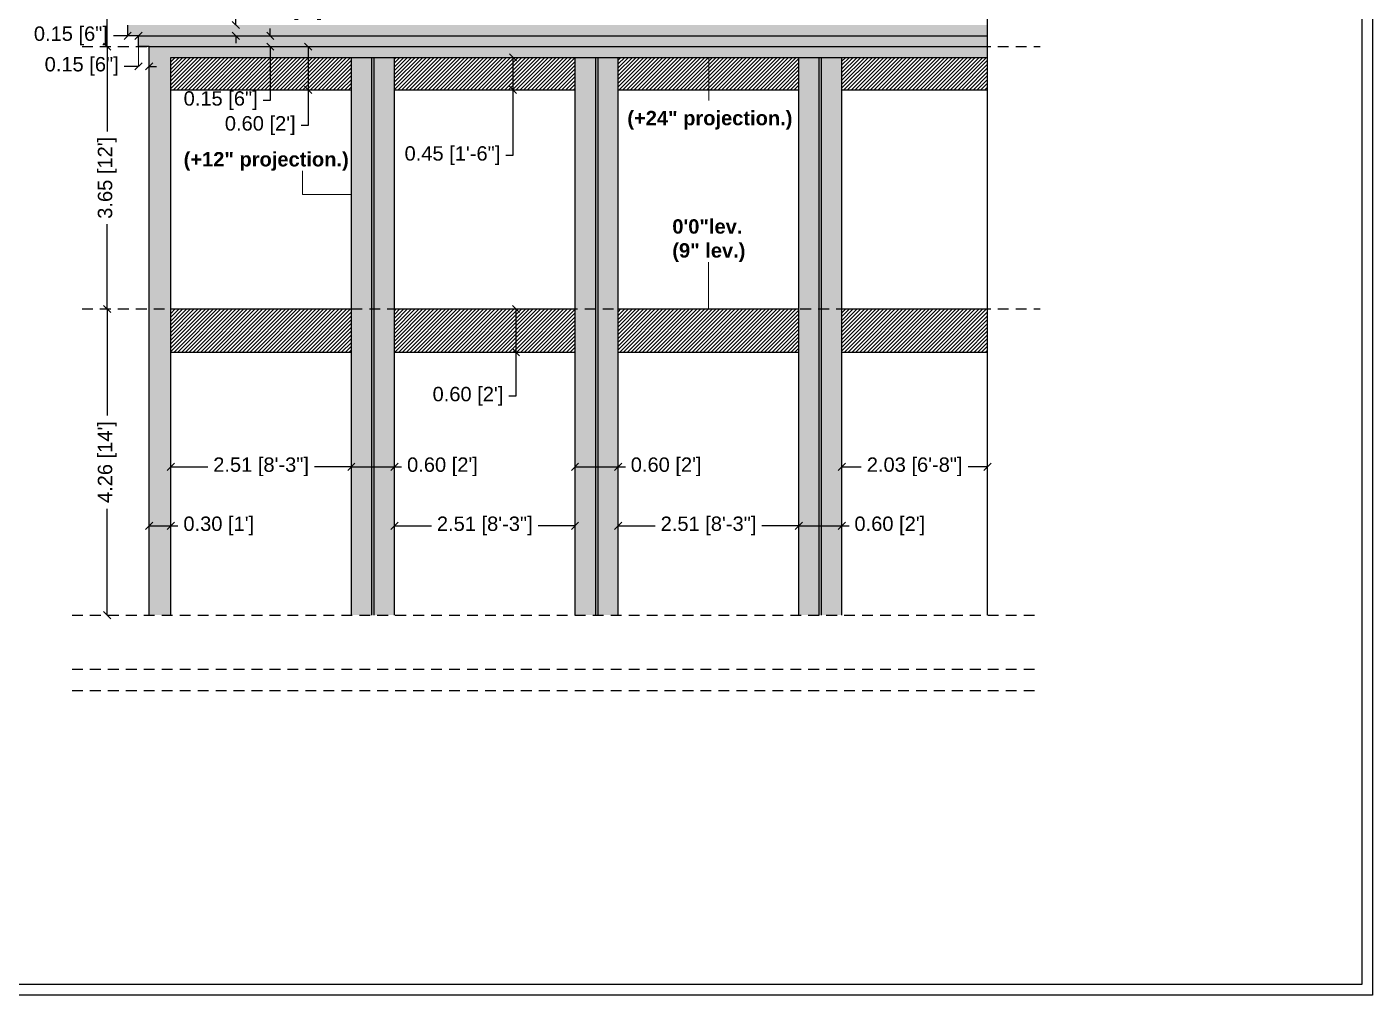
# Model space of a CAD drawing. Header units: metres. Extents: x 0 to 8495, y 0 to 3455.
# Drawn here: x 8342.72 to 8361.38, y 75.72 to 89.19 of the extents above; entities that cross this region are included whole.
import ezdxf

# ---------------------------------------------------------------- set-up
doc = ezdxf.new("R2010")
doc.units = ezdxf.units.M
doc.header["$MEASUREMENT"] = 0
doc.linetypes.add('DASHED', pattern=[0.75, 0.5, -0.25])
doc.layers.get('0').update_dxf_attribs({"lineweight": 18})
doc.layers.add('Columns', color=12, linetype='Continuous', lineweight=25)
doc.styles.add('Annotative', font='arial.ttf')
doc.dimstyles.get("Standard").update_dxf_attribs({"dimtxt": 0.2, "dimasz": 0.1, "dimexe": 0.08, "dimexo": 0.1125, "dimgap": 0.09, "dimtad": 0, "dimtoh": 1, "dimzin": 0, "dimdsep": 46, "dimtxsty": 'Annotative', "dimblk": 'OBLIQUE', "dimcen": 0.09, "dimse1": 1, "dimse2": 1, "dimclrt": 256, "dimadec": 0, "dimazin": 0, "dimtfac": 1, "dimtofl": 0, "dimtmove": 0, "dimatfit": 3, "dimldrblk": 'OBLIQUE', "dimfxl": 1, "dimtolj": 1, "dimtzin": 0, "dimarcsym": 0})

# ---------------------------------------------------------------- blocks, each defined once
blk = doc.blocks.new('_Oblique')
at = {"color": 0, "linetype": 'ByBlock', "lineweight": -2}
blk.add_line((-0.5, -0.5), (0.5, 0.5), dxfattribs=at)
blk = doc.blocks.new('*D384')
at = {"color": 0, "lineweight": -2, "transparency": 16777216}
for p, q in [((8344.426, 82.25), (8344.726, 82.25)), ((8344.726, 82.25), (8344.826, 82.25))]:
    blk.add_line(p, q, dxfattribs=at)
at = {"layer": 'Defpoints', "color": 0, "transparency": 16777216}
for p in [(8344.726, 82.25), (8344.426, 81.008), (8344.726, 81.008)]:
    blk.add_point(p, dxfattribs=at)
at = {"color": 0, "lineweight": -2, "transparency": 16777216, "xscale": 0.1, "yscale": 0.1, "zscale": 0.1, "rotation": 180}
blk.add_blockref('_Oblique', (8344.426, 82.25), dxfattribs=at)
at = {"color": 0, "lineweight": -2, "transparency": 16777216, "xscale": 0.1, "yscale": 0.1, "zscale": 0.1}
blk.add_blockref('_Oblique', (8344.726, 82.25), dxfattribs=at)
at = {"transparency": 16777216, "insert": (8345.394, 82.25), "char_height": 0.2, "attachment_point": 5, "style": 'Annotative'}
blk.add_mtext("\\A1;0.30 [1']", dxfattribs=at)
blk = doc.blocks.new('*D385')
at = {"color": 0, "lineweight": -2, "transparency": 16777216}
for p, q in [((8344.726, 83.072), (8345.24, 83.072)), ((8347.24, 83.072), (8346.727, 83.072))]:
    blk.add_line(p, q, dxfattribs=at)
at = {"layer": 'Defpoints', "color": 0, "transparency": 16777216}
for p in [(8347.24, 83.072), (8344.726, 81.008), (8347.24, 81.008)]:
    blk.add_point(p, dxfattribs=at)
at = {"color": 0, "lineweight": -2, "transparency": 16777216, "xscale": 0.1, "yscale": 0.1, "zscale": 0.1, "rotation": 180}
blk.add_blockref('_Oblique', (8344.726, 83.072), dxfattribs=at)
at = {"color": 0, "lineweight": -2, "transparency": 16777216, "xscale": 0.1, "yscale": 0.1, "zscale": 0.1}
blk.add_blockref('_Oblique', (8347.24, 83.072), dxfattribs=at)
at = {"transparency": 16777216, "insert": (8345.983, 83.072), "char_height": 0.2, "attachment_point": 5, "style": 'Annotative'}
blk.add_mtext('\\A1;2.51 [8\'-3"]', dxfattribs=at)
blk = doc.blocks.new('*D386')
at = {"color": 0, "lineweight": -2, "transparency": 16777216}
for p, q in [((8347.24, 83.072), (8347.84, 83.072)), ((8347.84, 83.072), (8347.94, 83.072))]:
    blk.add_line(p, q, dxfattribs=at)
at = {"layer": 'Defpoints', "color": 0, "transparency": 16777216}
for p in [(8347.84, 83.072), (8347.24, 81.008), (8347.84, 81.008)]:
    blk.add_point(p, dxfattribs=at)
at = {"color": 0, "lineweight": -2, "transparency": 16777216, "xscale": 0.1, "yscale": 0.1, "zscale": 0.1, "rotation": 180}
blk.add_blockref('_Oblique', (8347.24, 83.072), dxfattribs=at)
at = {"color": 0, "lineweight": -2, "transparency": 16777216, "xscale": 0.1, "yscale": 0.1, "zscale": 0.1}
blk.add_blockref('_Oblique', (8347.84, 83.072), dxfattribs=at)
at = {"transparency": 16777216, "insert": (8348.508, 83.072), "char_height": 0.2, "attachment_point": 5, "style": 'Annotative'}
blk.add_mtext("\\A1;0.60 [2']", dxfattribs=at)
blk = doc.blocks.new('*D387')
at = {"color": 0, "lineweight": -2, "transparency": 16777216}
for p, q in [((8347.84, 82.25), (8348.354, 82.25)), ((8350.354, 82.25), (8349.841, 82.25))]:
    blk.add_line(p, q, dxfattribs=at)
at = {"layer": 'Defpoints', "color": 0, "transparency": 16777216}
for p in [(8350.354, 82.25), (8347.84, 81.008), (8350.354, 81.008)]:
    blk.add_point(p, dxfattribs=at)
at = {"color": 0, "lineweight": -2, "transparency": 16777216, "xscale": 0.1, "yscale": 0.1, "zscale": 0.1, "rotation": 180}
blk.add_blockref('_Oblique', (8347.84, 82.25), dxfattribs=at)
at = {"color": 0, "lineweight": -2, "transparency": 16777216, "xscale": 0.1, "yscale": 0.1, "zscale": 0.1}
blk.add_blockref('_Oblique', (8350.354, 82.25), dxfattribs=at)
at = {"transparency": 16777216, "insert": (8349.097, 82.25), "char_height": 0.2, "attachment_point": 5, "style": 'Annotative'}
blk.add_mtext('\\A1;2.51 [8\'-3"]', dxfattribs=at)
blk = doc.blocks.new('*D388')
at = {"color": 0, "lineweight": -2, "transparency": 16777216}
for p, q in [((8350.354, 83.072), (8350.954, 83.072)), ((8350.954, 83.072), (8351.054, 83.072))]:
    blk.add_line(p, q, dxfattribs=at)
at = {"layer": 'Defpoints', "color": 0, "transparency": 16777216}
for p in [(8350.954, 83.072), (8350.354, 81.008), (8350.954, 81.008)]:
    blk.add_point(p, dxfattribs=at)
at = {"color": 0, "lineweight": -2, "transparency": 16777216, "xscale": 0.1, "yscale": 0.1, "zscale": 0.1, "rotation": 180}
blk.add_blockref('_Oblique', (8350.354, 83.072), dxfattribs=at)
at = {"color": 0, "lineweight": -2, "transparency": 16777216, "xscale": 0.1, "yscale": 0.1, "zscale": 0.1}
blk.add_blockref('_Oblique', (8350.954, 83.072), dxfattribs=at)
at = {"transparency": 16777216, "insert": (8351.622, 83.072), "char_height": 0.2, "attachment_point": 5, "style": 'Annotative'}
blk.add_mtext("\\A1;0.60 [2']", dxfattribs=at)
blk = doc.blocks.new('*D389')
at = {"color": 0, "lineweight": -2, "transparency": 16777216}
for p, q in [((8350.954, 82.25), (8351.468, 82.25)), ((8353.469, 82.25), (8352.955, 82.25))]:
    blk.add_line(p, q, dxfattribs=at)
at = {"layer": 'Defpoints', "color": 0, "transparency": 16777216}
for p in [(8353.469, 82.25), (8350.954, 81.008), (8353.469, 81.008)]:
    blk.add_point(p, dxfattribs=at)
at = {"color": 0, "lineweight": -2, "transparency": 16777216, "xscale": 0.1, "yscale": 0.1, "zscale": 0.1, "rotation": 180}
blk.add_blockref('_Oblique', (8350.954, 82.25), dxfattribs=at)
at = {"color": 0, "lineweight": -2, "transparency": 16777216, "xscale": 0.1, "yscale": 0.1, "zscale": 0.1}
blk.add_blockref('_Oblique', (8353.469, 82.25), dxfattribs=at)
at = {"transparency": 16777216, "insert": (8352.212, 82.25), "char_height": 0.2, "attachment_point": 5, "style": 'Annotative'}
blk.add_mtext('\\A1;2.51 [8\'-3"]', dxfattribs=at)
blk = doc.blocks.new('*D390')
at = {"color": 0, "lineweight": -2, "transparency": 16777216}
for p, q in [((8353.469, 82.25), (8354.069, 82.25)), ((8354.069, 82.25), (8354.169, 82.25))]:
    blk.add_line(p, q, dxfattribs=at)
at = {"layer": 'Defpoints', "color": 0, "transparency": 16777216}
for p in [(8354.069, 82.25), (8353.469, 81.008), (8354.069, 81.008)]:
    blk.add_point(p, dxfattribs=at)
at = {"color": 0, "lineweight": -2, "transparency": 16777216, "xscale": 0.1, "yscale": 0.1, "zscale": 0.1, "rotation": 180}
blk.add_blockref('_Oblique', (8353.469, 82.25), dxfattribs=at)
at = {"color": 0, "lineweight": -2, "transparency": 16777216, "xscale": 0.1, "yscale": 0.1, "zscale": 0.1}
blk.add_blockref('_Oblique', (8354.069, 82.25), dxfattribs=at)
at = {"transparency": 16777216, "insert": (8354.736, 82.25), "char_height": 0.2, "attachment_point": 5, "style": 'Annotative'}
blk.add_mtext("\\A1;0.60 [2']", dxfattribs=at)
blk = doc.blocks.new('*D391')
at = {"color": 0, "lineweight": -2, "transparency": 16777216}
for p, q in [((8354.069, 83.072), (8354.339, 83.072)), ((8356.096, 83.072), (8355.826, 83.072))]:
    blk.add_line(p, q, dxfattribs=at)
at = {"layer": 'Defpoints', "color": 0, "transparency": 16777216}
for p in [(8356.096, 83.072), (8354.069, 81.008), (8356.096, 81.008)]:
    blk.add_point(p, dxfattribs=at)
at = {"color": 0, "lineweight": -2, "transparency": 16777216, "xscale": 0.1, "yscale": 0.1, "zscale": 0.1, "rotation": 180}
blk.add_blockref('_Oblique', (8354.069, 83.072), dxfattribs=at)
at = {"color": 0, "lineweight": -2, "transparency": 16777216, "xscale": 0.1, "yscale": 0.1, "zscale": 0.1}
blk.add_blockref('_Oblique', (8356.096, 83.072), dxfattribs=at)
at = {"transparency": 16777216, "insert": (8355.082, 83.072), "char_height": 0.2, "attachment_point": 5, "style": 'Annotative'}
blk.add_mtext('\\A1;2.03 [6\'-8"]', dxfattribs=at)
blk = doc.blocks.new('*D392')
at = {"color": 0, "lineweight": -2, "transparency": 16777216}
for p, q in [((8349.531, 85.268), (8349.531, 84.668)), ((8349.531, 84.668), (8349.531, 84.054)), ((8349.531, 84.054), (8349.431, 84.054))]:
    blk.add_line(p, q, dxfattribs=at)
at = {"layer": 'Defpoints', "color": 0, "transparency": 16777216}
for p in [(8350.354, 85.268), (8349.531, 84.668), (8350.354, 84.668)]:
    blk.add_point(p, dxfattribs=at)
at = {"color": 0, "lineweight": -2, "transparency": 16777216, "xscale": 0.1, "yscale": 0.1, "zscale": 0.1}
for p, rotation in [((8349.531, 85.268), 90), ((8349.531, 84.668), 270)]:
    blk.add_blockref('_Oblique', p, dxfattribs=dict(at, rotation=rotation))
at = {"transparency": 16777216, "insert": (8348.863, 84.054), "char_height": 0.2, "attachment_point": 5, "style": 'Annotative'}
blk.add_mtext("\\A1;0.60 [2']", dxfattribs=at)
blk = doc.blocks.new('*D393')
at = {"color": 0, "lineweight": -2, "transparency": 16777216}
for p, q in [((8349.489, 88.768), (8349.489, 88.318)), ((8349.489, 88.318), (8349.489, 87.402)), ((8349.489, 87.402), (8349.389, 87.402))]:
    blk.add_line(p, q, dxfattribs=at)
at = {"layer": 'Defpoints', "color": 0, "transparency": 16777216}
for p in [(8347.84, 88.768), (8347.84, 88.318), (8349.489, 88.318)]:
    blk.add_point(p, dxfattribs=at)
at = {"color": 0, "lineweight": -2, "transparency": 16777216, "xscale": 0.1, "yscale": 0.1, "zscale": 0.1}
for p, rotation in [((8349.489, 88.768), 90), ((8349.489, 88.318), 270)]:
    blk.add_blockref('_Oblique', p, dxfattribs=dict(at, rotation=rotation))
at = {"transparency": 16777216, "insert": (8348.647, 87.402), "char_height": 0.2, "attachment_point": 5, "style": 'Annotative'}
blk.add_mtext('\\A1;0.45 [1\'-6"]', dxfattribs=at)
blk = doc.blocks.new('*D394')
at = {"color": 0, "lineweight": -2, "transparency": 16777216}
for p, q in [((8346.639, 88.918), (8346.639, 88.318)), ((8346.639, 88.318), (8346.639, 87.82)), ((8346.639, 87.82), (8346.539, 87.82))]:
    blk.add_line(p, q, dxfattribs=at)
at = {"layer": 'Defpoints', "color": 0, "transparency": 16777216}
for p in [(8347.842, 88.918), (8346.639, 88.318), (8347.842, 88.318)]:
    blk.add_point(p, dxfattribs=at)
at = {"color": 0, "lineweight": -2, "transparency": 16777216, "xscale": 0.1, "yscale": 0.1, "zscale": 0.1}
for p, rotation in [((8346.639, 88.918), 90), ((8346.639, 88.318), 270)]:
    blk.add_blockref('_Oblique', p, dxfattribs=dict(at, rotation=rotation))
at = {"transparency": 16777216, "insert": (8345.971, 87.82), "char_height": 0.2, "attachment_point": 5, "style": 'Annotative'}
blk.add_mtext("\\A1;0.60 [2']", dxfattribs=at)
blk = doc.blocks.new('*D395')
at = {"color": 0, "lineweight": -2, "transparency": 16777216}
for p, q in [((8344.276, 88.643), (8344.076, 88.643)), ((8344.426, 88.643), (8344.526, 88.643))]:
    blk.add_line(p, q, dxfattribs=at)
at = {"layer": 'Defpoints', "color": 0, "transparency": 16777216}
for p in [(8344.276, 88.918), (8344.426, 88.918), (8344.276, 88.643)]:
    blk.add_point(p, dxfattribs=at)
at = {"color": 0, "lineweight": -2, "transparency": 16777216, "xscale": 0.1, "yscale": 0.1, "zscale": 0.1}
blk.add_blockref('_Oblique', (8344.276, 88.643), dxfattribs=at)
at = {"color": 0, "lineweight": -2, "transparency": 16777216, "xscale": 0.1, "yscale": 0.1, "zscale": 0.1, "rotation": 180}
blk.add_blockref('_Oblique', (8344.426, 88.643), dxfattribs=at)
at = {"transparency": 16777216, "insert": (8343.485, 88.643), "char_height": 0.2, "attachment_point": 5, "style": 'Annotative'}
blk.add_mtext('\\A1;0.15 [6"]', dxfattribs=at)
blk = doc.blocks.new('*D396')
at = {"color": 0, "lineweight": -2, "transparency": 16777216}
for p, q in [((8344.126, 89.068), (8343.926, 89.068)), ((8344.276, 89.068), (8344.376, 89.068))]:
    blk.add_line(p, q, dxfattribs=at)
at = {"layer": 'Defpoints', "color": 0, "transparency": 16777216}
for p in [(8344.126, 89.068), (8344.126, 89.068), (8344.276, 89.068)]:
    blk.add_point(p, dxfattribs=at)
at = {"color": 0, "lineweight": -2, "transparency": 16777216, "xscale": 0.1, "yscale": 0.1, "zscale": 0.1}
blk.add_blockref('_Oblique', (8344.126, 89.068), dxfattribs=at)
at = {"color": 0, "lineweight": -2, "transparency": 16777216, "xscale": 0.1, "yscale": 0.1, "zscale": 0.1, "rotation": 180}
blk.add_blockref('_Oblique', (8344.276, 89.068), dxfattribs=at)
at = {"transparency": 16777216, "insert": (8343.335, 89.068), "char_height": 0.2, "attachment_point": 5, "style": 'Annotative'}
blk.add_mtext('\\A1;0.15 [6"]', dxfattribs=at)
blk = doc.blocks.new('*D397')
at = {"color": 0, "lineweight": -2, "transparency": 16777216}
for p, q in [((8345.632, 89.218), (8345.632, 89.418)), ((8345.632, 89.418), (8345.732, 89.418)), ((8345.632, 89.068), (8345.632, 88.968))]:
    blk.add_line(p, q, dxfattribs=at)
at = {"layer": 'Defpoints', "color": 0, "transparency": 16777216}
for p in [(8344.126, 89.218), (8345.632, 89.218), (8344.126, 89.068)]:
    blk.add_point(p, dxfattribs=at)
at = {"color": 0, "lineweight": -2, "transparency": 16777216, "xscale": 0.1, "yscale": 0.1, "zscale": 0.1}
for p, rotation in [((8345.632, 89.218), 270), ((8345.632, 89.068), 90)]:
    blk.add_blockref('_Oblique', p, dxfattribs=dict(at, rotation=rotation))
at = {"transparency": 16777216, "insert": (8346.322, 89.418), "char_height": 0.2, "attachment_point": 5, "style": 'Annotative'}
blk.add_mtext('\\A1;0.15 [6"]', dxfattribs=at)
blk = doc.blocks.new('*D398')
at = {"color": 0, "lineweight": -2, "transparency": 16777216}
for p, q in [((8346.111, 89.068), (8346.111, 89.168)), ((8346.111, 88.918), (8346.111, 88.167)), ((8346.111, 88.167), (8346.011, 88.167))]:
    blk.add_line(p, q, dxfattribs=at)
at = {"layer": 'Defpoints', "color": 0, "transparency": 16777216}
for p in [(8344.276, 89.068), (8346.111, 89.068), (8344.276, 88.918)]:
    blk.add_point(p, dxfattribs=at)
at = {"color": 0, "lineweight": -2, "transparency": 16777216, "xscale": 0.1, "yscale": 0.1, "zscale": 0.1}
for p, rotation in [((8346.111, 89.068), 270), ((8346.111, 88.918), 90)]:
    blk.add_blockref('_Oblique', p, dxfattribs=dict(at, rotation=rotation))
at = {"transparency": 16777216, "insert": (8345.42, 88.167), "char_height": 0.2, "attachment_point": 5, "style": 'Annotative'}
blk.add_mtext('\\A1;0.15 [6"]', dxfattribs=at)
blk = doc.blocks.new('*D403')
at = {"color": 0, "lineweight": -2, "transparency": 16777216}
for p, q in [((8343.84, 91.958), (8343.84, 91.084)), ((8343.84, 88.918), (8343.84, 89.793))]:
    blk.add_line(p, q, dxfattribs=at)
at = {"layer": 'Defpoints', "color": 0, "transparency": 16777216}
for p in [(8344.426, 91.958), (8343.84, 88.918), (8344.426, 88.918)]:
    blk.add_point(p, dxfattribs=at)
at = {"color": 0, "lineweight": -2, "transparency": 16777216, "xscale": 0.1, "yscale": 0.1, "zscale": 0.1}
for p, rotation in [((8343.84, 91.958), 90), ((8343.84, 88.918), 270)]:
    blk.add_blockref('_Oblique', p, dxfattribs=dict(at, rotation=rotation))
at = {"transparency": 16777216, "insert": (8343.84, 90.438), "char_height": 0.2, "attachment_point": 5, "rotation": 90, "style": 'Annotative'}
blk.add_mtext("\\A1;3.04 [10']", dxfattribs=at)
blk = doc.blocks.new('*D404')
at = {"color": 0, "lineweight": -2, "transparency": 16777216}
for p, q in [((8343.84, 88.918), (8343.84, 87.739)), ((8343.84, 85.268), (8343.84, 86.448))]:
    blk.add_line(p, q, dxfattribs=at)
at = {"layer": 'Defpoints', "color": 0, "transparency": 16777216}
for p in [(8344.426, 88.918), (8343.84, 85.268), (8344.426, 85.268)]:
    blk.add_point(p, dxfattribs=at)
at = {"color": 0, "lineweight": -2, "transparency": 16777216, "xscale": 0.1, "yscale": 0.1, "zscale": 0.1}
for p, rotation in [((8343.84, 88.918), 90), ((8343.84, 85.268), 270)]:
    blk.add_blockref('_Oblique', p, dxfattribs=dict(at, rotation=rotation))
at = {"transparency": 16777216, "insert": (8343.84, 87.093), "char_height": 0.2, "attachment_point": 5, "rotation": 90, "style": 'Annotative'}
blk.add_mtext("\\A1;3.65 [12']", dxfattribs=at)
blk = doc.blocks.new('*D405')
at = {"color": 0, "lineweight": -2, "transparency": 16777216}
for p, q in [((8343.84, 85.268), (8343.84, 83.788)), ((8343.84, 81.008), (8343.84, 82.489))]:
    blk.add_line(p, q, dxfattribs=at)
at = {"layer": 'Defpoints', "color": 0, "transparency": 16777216}
for p in [(8344.426, 85.268), (8343.84, 81.008), (8344.426, 81.008)]:
    blk.add_point(p, dxfattribs=at)
at = {"color": 0, "lineweight": -2, "transparency": 16777216, "xscale": 0.1, "yscale": 0.1, "zscale": 0.1}
for p, rotation in [((8343.84, 85.268), 90), ((8343.84, 81.008), 270)]:
    blk.add_blockref('_Oblique', p, dxfattribs=dict(at, rotation=rotation))
at = {"transparency": 16777216, "insert": (8343.84, 83.138), "char_height": 0.2, "attachment_point": 5, "rotation": 90, "style": 'Annotative'}
blk.add_mtext("\\A1;4.26 [14']", dxfattribs=at)

msp = doc.modelspace()

# ---------------------------------------------------------------- hatches: boundary and pattern name
h = msp.add_hatch()
h.set_pattern_fill('ANSI31', color=33, scale=0.3)
h.paths.add_polyline_path([(8327.264, 88.768), (8324.186, 88.768), (8324.186, 88.318), (8327.264, 88.318)])
h.paths.add_polyline_path([(8327.264, 85.268), (8324.186, 85.268), (8324.186, 84.668), (8327.264, 84.668)])
h.paths.add_polyline_path([(8332.379, 85.268), (8328.014, 85.268), (8328.014, 84.668), (8332.379, 84.668)])
h.paths.add_polyline_path([(8332.379, 88.768), (8328.014, 88.768), (8328.014, 88.318), (8332.379, 88.318)])
h.paths.add_polyline_path([(8335.157, 88.768), (8333.129, 88.768), (8333.129, 88.318), (8335.157, 88.318)])
h.paths.add_polyline_path([(8336.968, 88.768), (8335.157, 88.768), (8335.157, 88.318), (8336.968, 88.318)])
h.paths.add_polyline_path([(8336.968, 85.268), (8333.129, 85.268), (8333.129, 84.668), (8336.968, 84.668)])
h.paths.add_polyline_path([(8347.24, 88.768), (8344.726, 88.768), (8344.726, 88.318), (8347.24, 88.318)])
h.paths.add_polyline_path([(8350.354, 88.768), (8347.84, 88.768), (8347.84, 88.318), (8350.354, 88.318)])
h.paths.add_polyline_path([(8352.217, 88.768), (8350.954, 88.768), (8350.954, 88.318), (8352.217, 88.318)])
h.paths.add_polyline_path([(8353.469, 88.768), (8352.217, 88.768), (8352.217, 88.318), (8353.469, 88.318)])
h.paths.add_polyline_path([(8356.096, 88.768), (8354.069, 88.768), (8354.069, 88.318), (8356.096, 88.318)])
h.paths.add_polyline_path([(8356.096, 85.268), (8354.069, 85.268), (8354.069, 84.668), (8356.096, 84.668)])
h.paths.add_polyline_path([(8353.469, 85.268), (8350.954, 85.268), (8350.954, 84.668), (8353.469, 84.668)])
h.paths.add_polyline_path([(8350.354, 85.268), (8347.84, 85.268), (8347.84, 84.668), (8350.354, 84.668)])
h.paths.add_polyline_path([(8347.24, 85.268), (8344.726, 85.268), (8344.726, 84.668), (8347.24, 84.668)])
h = msp.add_hatch(color=252)
h.dxf.hatch_style = 1
h.paths.add_polyline_path([(8327.624, 85.268), (8327.264, 85.268), (8327.264, 81.008), (8327.624, 81.008)])
h.paths.add_polyline_path([(8328.014, 85.268), (8327.654, 85.268), (8327.654, 81.008), (8328.014, 81.008)])
h.paths.add_polyline_path([(8328.014, 88.768), (8327.654, 88.768), (8327.654, 85.268), (8328.014, 85.268)])
h.paths.add_polyline_path([(8327.624, 88.768), (8327.264, 88.768), (8327.264, 85.268), (8327.624, 85.268)])
h.paths.add_polyline_path([(8332.739, 88.768), (8332.379, 88.768), (8332.379, 85.268), (8332.739, 85.268)])
h.paths.add_polyline_path([(8333.129, 88.768), (8332.769, 88.768), (8332.769, 85.268), (8333.129, 85.268)])
h.paths.add_polyline_path([(8333.129, 85.268), (8332.769, 85.268), (8332.769, 81.008), (8333.129, 81.008)])
h.paths.add_polyline_path([(8332.739, 85.268), (8332.379, 85.268), (8332.379, 81.008), (8332.739, 81.008)])
h.paths.add_polyline_path([(8347.525, 88.768), (8347.24, 88.768), (8347.24, 85.268), (8347.525, 85.268)])
h.paths.add_polyline_path([(8347.84, 88.768), (8347.555, 88.768), (8347.555, 85.268), (8347.84, 85.268)])
h.paths.add_polyline_path([(8347.525, 85.268), (8347.24, 85.268), (8347.24, 81.008), (8347.525, 81.008)])
h.paths.add_polyline_path([(8347.84, 85.268), (8347.555, 85.268), (8347.555, 81.008), (8347.84, 81.008)])
h.paths.add_polyline_path([(8350.954, 85.268), (8350.669, 85.268), (8350.669, 81.008), (8350.954, 81.008)])
h.paths.add_polyline_path([(8350.639, 85.268), (8350.354, 85.268), (8350.354, 81.008), (8350.639, 81.008)])
h.paths.add_polyline_path([(8350.639, 88.768), (8350.354, 88.768), (8350.354, 85.268), (8350.639, 85.268)])
h.paths.add_polyline_path([(8350.954, 88.768), (8350.669, 88.768), (8350.669, 85.268), (8350.954, 85.268)])
h.paths.add_polyline_path([(8353.754, 88.768), (8353.469, 88.768), (8353.469, 85.268), (8353.754, 85.268)])
h.paths.add_polyline_path([(8354.069, 88.768), (8353.784, 88.768), (8353.784, 85.268), (8354.069, 85.268)])
h.paths.add_polyline_path([(8353.754, 85.268), (8353.469, 85.268), (8353.469, 81.008), (8353.754, 81.008)])
h.paths.add_polyline_path([(8354.069, 85.268), (8353.784, 85.268), (8353.784, 81.008), (8354.069, 81.008)])
h = msp.add_hatch(color=30)
h.dxf.hatch_style = 1
h.paths.add_polyline_path([(8347.555, 88.768), (8347.525, 88.768), (8347.525, 85.268), (8347.555, 85.268)])
h.paths.add_polyline_path([(8347.555, 85.268), (8347.525, 85.268), (8347.525, 81.008), (8347.555, 81.008)])
h.paths.add_polyline_path([(8350.669, 85.268), (8350.639, 85.268), (8350.639, 81.008), (8350.669, 81.008)])
h.paths.add_polyline_path([(8350.669, 88.768), (8350.639, 88.768), (8350.639, 85.268), (8350.669, 85.268)])
h.paths.add_polyline_path([(8353.784, 88.768), (8353.754, 88.768), (8353.754, 85.268), (8353.784, 85.268)])
h.paths.add_polyline_path([(8353.784, 85.268), (8353.754, 85.268), (8353.754, 81.008), (8353.784, 81.008)])
at = {"layer": 'Columns'}
h = msp.add_hatch(color=116, dxfattribs=at)
h.dxf.hatch_style = 1
h.paths.add_polyline_path([(8356.096, 88.918), (8344.426, 88.918), (8344.426, 81.008), (8344.726, 81.008), (8344.726, 88.768), (8356.096, 88.768)])
h.paths.add_polyline_path([(8356.096, 89.068), (8344.276, 89.068), (8344.276, 88.918), (8344.426, 88.918), (8356.096, 88.918)])
h.paths.add_polyline_path([(8356.096, 89.218), (8344.126, 89.218), (8344.126, 89.068), (8344.276, 89.068), (8356.096, 89.068)])

# ---------------------------------------------------------------- linework, layer by layer
at = {"color": 1}
for p, q in [((8356.096, 102.701), (8356.096, 88.768)), ((8352.217, 88.768), (8352.217, 88.166)), ((8346.561, 86.862), (8346.561, 87.189)), ((8347.24, 86.862), (8346.561, 86.862)), ((8352.211, 85.92), (8352.211, 85.268))]:
    msp.add_line(p, q, dxfattribs=at)
for p, q in [((8344.276, 89.068), (8344.276, 88.643)), ((8344.426, 88.918), (8344.426, 88.643))]:
    msp.add_line(p, q)
at = {"layer": 'Columns', "color": 251}
msp.add_line((8356.096, 81.008), (8356.096, 101.078), dxfattribs=at)
at = {"layer": 'Columns', "color": 1}
for p, q in [((8344.126, 89.068), (8344.126, 89.218)), ((8344.276, 89.068), (8344.126, 89.068)), ((8344.276, 89.068), (8356.096, 89.068)), ((8344.276, 88.918), (8344.276, 89.068)), ((8344.426, 88.918), (8344.276, 88.918)), ((8344.426, 81.008), (8344.426, 88.918)), ((8344.426, 88.918), (8356.096, 88.918)), ((8344.426, 88.918), (8356.096, 88.918)), ((8344.726, 81.008), (8344.726, 88.768)), ((8344.726, 88.768), (8356.096, 88.768))]:
    msp.add_line(p, q, dxfattribs=at)
at = {"layer": 'Columns', "color": 6, "linetype": 'DASHED', "ltscale": 0.3}
for p, q in [((8343.49, 88.918), (8356.828, 88.918)), ((8343.49, 85.268), (8356.828, 85.268)), ((8343.351, 81.008), (8356.828, 81.008)), ((8343.351, 80.258), (8356.828, 80.258)), ((8343.351, 79.958), (8356.828, 79.958))]:
    msp.add_line(p, q, dxfattribs=at)
at = {"layer": 'Columns', "color": 116}
for p, q in [((8347.24, 81.008), (8347.24, 88.768)), ((8347.84, 81.008), (8347.84, 88.768)), ((8350.354, 81.008), (8350.354, 88.768)), ((8350.954, 81.008), (8350.954, 88.768)), ((8353.469, 81.008), (8353.469, 88.768)), ((8354.069, 81.008), (8354.069, 88.768))]:
    msp.add_line(p, q, dxfattribs=at)
at = {"layer": 'Columns', "color": 30}
for p, q in [((8347.525, 81.008), (8347.525, 88.768)), ((8347.555, 81.008), (8347.555, 88.768)), ((8350.639, 88.768), (8350.639, 81.008)), ((8350.669, 88.768), (8350.669, 81.008)), ((8353.754, 81.008), (8353.754, 88.768)), ((8353.784, 81.008), (8353.784, 88.768))]:
    msp.add_line(p, q, dxfattribs=at)
at = {"layer": 'Columns', "color": 35}
for p, q in [((8344.726, 88.318), (8347.24, 88.318)), ((8347.84, 88.318), (8350.354, 88.318)), ((8350.954, 88.318), (8353.469, 88.318)), ((8354.069, 88.318), (8356.096, 88.318)), ((8344.726, 85.268), (8347.24, 85.268)), ((8347.84, 85.268), (8350.354, 85.268)), ((8350.954, 85.268), (8353.469, 85.268)), ((8354.069, 85.268), (8356.096, 85.268)), ((8344.726, 84.668), (8347.24, 84.668)), ((8347.84, 84.668), (8350.354, 84.668)), ((8350.954, 84.668), (8353.469, 84.668)), ((8354.069, 84.668), (8356.096, 84.668))]:
    msp.add_line(p, q, dxfattribs=at)
at = {"layer": 'Columns', "color": 250}
for points in [[(8306.392, 107.706), (8361.457, 107.706), (8361.457, 75.721), (8306.392, 75.721)], [(8306.542, 107.556), (8361.307, 107.556), (8361.307, 75.871), (8306.542, 75.871)]]:
    msp.add_lwpolyline(points, close=True, dxfattribs=at)

# ---------------------------------------------------------------- texts
at = {"char_height": 0.2, "attachment_point": 1, "style": 'Annotative'}
for s, width, heights, insert in [('{\\fArial|b1|i0|c0|p34;\\C1;(+24" projection.)}', 2.87767, [-0.262], (8351.082, 88.024)), ('{\\fArial|b1|i0|c0|p34;\\C1;(+12" projection.)}', 2.87767, [-0.262], (8344.905, 87.451)), ('{\\fArial|b1|i0|c0|p34;\\C1;0\'0"lev.\\P(9" lev.)}', 1.49454, [-0.596], (8351.708, 86.516))]:
    msp.add_mtext_dynamic_manual_height_columns(s, width=width, gutter_width=1, heights=heights, dxfattribs=dict(at, insert=insert))

# ---------------------------------------------------------------- dimensions: what is measured, and where the dimension line sits
for base, p1, p2, picture, middle in [((8343.84, 88.918), (8344.426, 91.958), (8344.426, 88.918), '*D403', (8343.84, 90.438)), ((8343.84, 85.268), (8344.426, 88.918), (8344.426, 85.268), '*D404', (8343.84, 87.093)), ((8343.84, 81.008), (8344.426, 85.268), (8344.426, 81.008), '*D405', (8343.84, 83.138))]:
    dim = msp.add_linear_dim(base=base, p1=p1, p2=p2, angle=90, dimstyle='Standard')
    dim.commit()
    dim.dimension.update_dxf_attribs({"geometry": picture, "text_midpoint": middle})
for base, p1, p2, picture, middle in [((8345.632, 89.218), (8344.126, 89.068), (8344.126, 89.218), '*D397', (8346.322, 89.418)), ((8346.111, 89.068), (8344.276, 88.918), (8344.276, 89.068), '*D398', (8345.42, 88.167)), ((8346.639, 88.318), (8347.842, 88.918), (8347.842, 88.318), '*D394', (8345.971, 87.82)), ((8349.489, 88.318), (8347.84, 88.768), (8347.84, 88.318), '*D393', (8348.647, 87.402)), ((8349.531, 84.668), (8350.354, 85.268), (8350.354, 84.668), '*D392', (8348.863, 84.054))]:
    dim = msp.add_linear_dim(base=base, p1=p1, p2=p2, angle=90, dimstyle='Standard')
    dim.commit()
    dim.dimension.update_dxf_attribs({"geometry": picture, "text_midpoint": middle, "dimtype": 160})
for base, p1, p2, picture, middle in [((8344.126, 89.068), (8344.276, 89.068), (8344.126, 89.068), '*D396', (8343.335, 89.068)), ((8344.276, 88.643), (8344.426, 88.918), (8344.276, 88.918), '*D395', (8343.485, 88.643)), ((8347.24, 83.072), (8344.726, 81.008), (8347.24, 81.008), '*D385', (8345.983, 83.072)), ((8347.84, 83.072), (8347.24, 81.008), (8347.84, 81.008), '*D386', (8348.508, 83.072)), ((8350.954, 83.072), (8350.354, 81.008), (8350.954, 81.008), '*D388', (8351.622, 83.072)), ((8356.096, 83.072), (8354.069, 81.008), (8356.096, 81.008), '*D391', (8355.082, 83.072)), ((8344.726, 82.25), (8344.426, 81.008), (8344.726, 81.008), '*D384', (8345.394, 82.25)), ((8350.354, 82.25), (8347.84, 81.008), (8350.354, 81.008), '*D387', (8349.097, 82.25)), ((8353.4686, 82.2502), (8350.9545, 81.0083), (8353.4686, 81.0083), '*D389', (8352.2116, 82.2502)), ((8354.069, 82.25), (8353.469, 81.008), (8354.069, 81.008), '*D390', (8354.736, 82.25))]:
    dim = msp.add_linear_dim(base=base, p1=p1, p2=p2, dimstyle='Standard')
    dim.commit()
    dim.dimension.update_dxf_attribs({"geometry": picture, "text_midpoint": middle})

doc.saveas('drawing.dxf')
